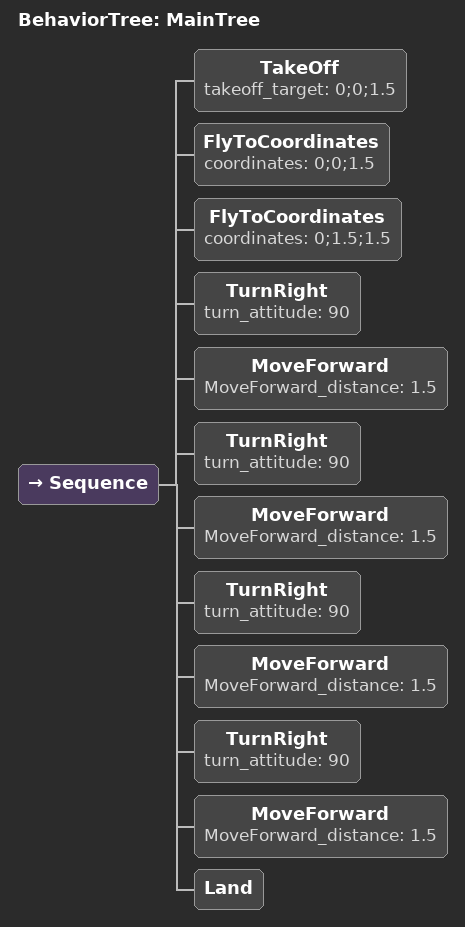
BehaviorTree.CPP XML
<root BTCPP_format="4">
  <BehaviorTree ID="MainTree">
    <Sequence>
      <!-- Take off to a safe height -->
      <TakeOff takeoff_target="0;0;1.5" />

      <!-- Fly to the starting corner of the square trajectory -->
      <FlyToCoordinates coordinates="0;0;1.5" />

      <!-- Move to the first corner of the square trajectory -->
      <FlyToCoordinates coordinates="0;1.5;1.5" />

      <!-- Turn right to face the next side of the square -->
      <TurnRight turn_attitude="90" />

      <!-- Move to the second corner of the square trajectory -->
      <MoveForward MoveForward_distance="1.5" />

      <!-- Turn right to face the next side of the square -->
      <TurnRight turn_attitude="90" />

      <!-- Move to the third corner of the square trajectory -->
      <MoveForward MoveForward_distance="1.5" />

      <!-- Turn right to face the next side of the square -->
      <TurnRight turn_attitude="90" />

      <!-- Move to the fourth corner of the square trajectory -->
      <MoveForward MoveForward_distance="1.5" />

      <!-- Turn right to face the starting point -->
      <TurnRight turn_attitude="90" />

      <!-- Move back to the starting point -->
      <MoveForward MoveForward_distance="1.5" />

      <!-- Land the drone -->
      <Land />
    </Sequence>
  </BehaviorTree>
</root>
